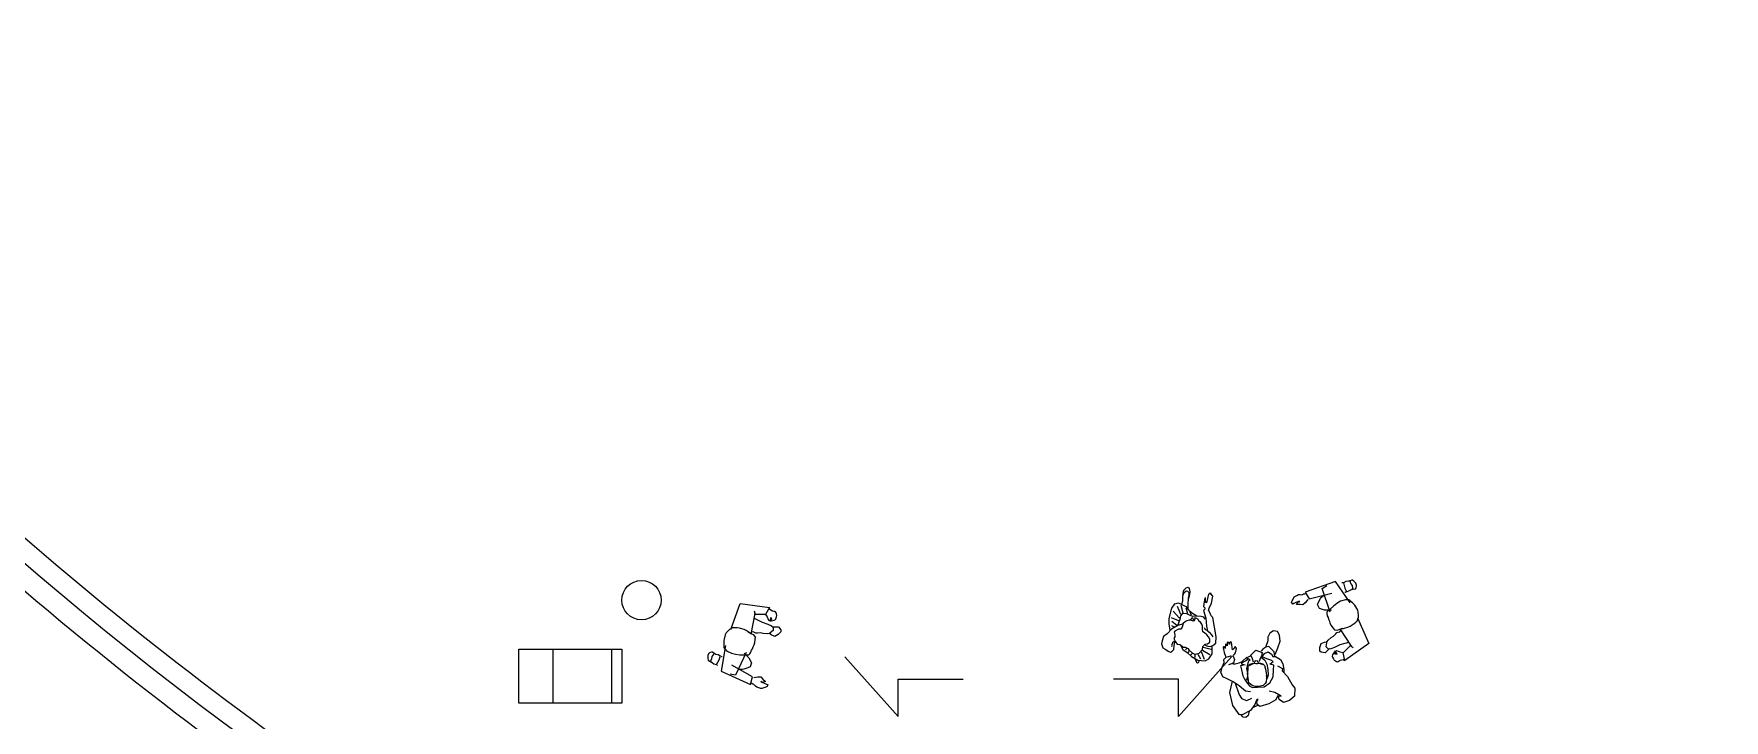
# Model space of a CAD drawing. Header units: millimetres. Extents: x 383 to 523, y 252 to 344.
# Drawn here: x 410.78 to 423.32, y 275.96 to 281.05 of the extents above; entities that cross this region are included whole.
import ezdxf

# ---------------------------------------------------------------- set-up
doc = ezdxf.new("R2010")
doc.units = ezdxf.units.MM
doc.header["$MEASUREMENT"] = 0
doc.linetypes.add('ACAD_ISO02W100', pattern=[15, 12, -3])
doc.layers.add('cubierta', color=1, linetype='ACAD_ISO02W100', lineweight=15)
doc.layers.add('muros', color=5, linetype='Continuous', lineweight=30)
doc.layers.add('muebles', color=193, linetype='Continuous')

# ---------------------------------------------------------------- blocks, each defined once
blk = doc.blocks.new('h2')
at = {"layer": 'muebles', "lineweight": 0}
for p, q in [((-0.3112494860667425, 0.07991488527500223), (-0.2388782885650471, 0.1259299396994606)), ((-0.2388782885650471, 0.1259299396994606), (-0.1401902919720328, 0.140720492907235)), ((-0.1401902919720328, 0.140720492907235), (-0.05959509475422919, 0.117712965695091)), ((-0.06288469464072932, 0.1111393864915726), (-0.03985749543562633, 0.153867651314215)), ((-0.03985749543562633, 0.153867651314215), (-0.02176469606024511, 0.1867355473317502)), ((-0.02176469606024511, 0.1867355473317502), (0.01442090269057417, 0.1982393109378791)), ((0.01442090269057417, 0.1982393109378791), (0.05060650144145029, 0.1867355473317502)), ((0.05060650144145029, 0.1867355473317502), (0.08350250030593998, 0.1703015993229542)), ((0.07198890070333164, 0.1078525968897566), (0.06376490098722343, 0.1374337033054758)), ((0.08350250030593998, 0.1703015993229542), (0.1065296995108156, 0.1703015993229542)), ((0.1065296995108156, 0.1703015993229542), (0.1213328989999241, 0.1522242565133638)), ((0.1575184977508002, 0.1653714149204006), (0.1213328989999241, 0.1555110461151799)), ((0.1213328989999241, 0.1522242565133638), (0.1295568987160891, 0.117712965695091)), ((0.1937040965016195, 0.1703015993229542), (0.1575184977508002, 0.1653714149204006)), ((0.1871248967286192, 0.1555110461151799), (0.1986384963312275, 0.1604412305177902)), ((0.2150864957633303, 0.1505808617124558), (0.1871248967286192, 0.1555110461151799)), ((0.2002832962743923, 0.167014809721195), (0.1937040965016195, 0.1703015993229542)), ((0.1986384963312275, 0.1604412305177902), (0.2002832962743923, 0.167014809721195)), ((0.2052176961040573, 0.140720492907235), (0.2167312957066656, 0.1423638877082567)), ((0.2298896952524387, 0.1374337033054758), (0.2052176961040573, 0.140720492907235)), ((0.2183760956498304, 0.1489374669116614), (0.2150864957633303, 0.1505808617124558)), ((0.2150864957633303, 0.1226431500977014), (0.2282448953091034, 0.1259299396994606)), ((0.2167312957066656, 0.1423638877082567), (0.2183760956498304, 0.1489374669116614)), ((0.2282448953091034, 0.1259299396994606), (0.2331792951387683, 0.1341469137038303)), ((0.2331792951387683, 0.1341469137038303), (0.2298896952524387, 0.1374337033054758)), ((-0.3342766852717887, 0.03554322565133816), (-0.3309870853852885, 0.05362056846104224)), ((-0.3211182857260155, 0.01582248804095343), (-0.3342766852717887, 0.03554322565133816)), ((-0.3309870853852885, 0.05362056846104224), (-0.3112494860667425, 0.06676772686807908)), ((-0.2882222868616964, 0.00760551403664067), (-0.3211182857260155, 0.01582248804095343)), ((-0.3096046861235777, 0.05526396326189342), (-0.3112494860667425, 0.07991488527500223)), ((-0.2832878870320314, -0.002254854768580117), (-0.3096046861235777, 0.05526396326189342)), ((-0.2092718895872281, 0.02239606724435816), (-0.1944686900981196, 0.05362056846104224)), ((-0.196113490041455, -0.01540201317573064), (-0.2092718895872281, 0.02239606724435816)), ((-0.1944686900981196, 0.05362056846104224), (-0.1566382914041355, 0.07334130607142697)), ((-0.1566382914041355, 0.07334130607142697), (-0.07768789412966726, 0.09470543848277657)), ((-0.1467694917448057, -0.01047182877294972), (-0.1385454920286975, 0.02403946204537988)), ((-0.1385454920286975, 0.02403946204537988), (-0.09578069350504848, 0.07005451646978145)), ((-0.08262229395927534, 0.00760551403664067), (-0.1023598932778782, -0.01047182877294972)), ((-0.09578069350504848, 0.07005451646978145), (-0.06288469464072932, 0.1111393864915726)), ((-0.04972629509495619, 0.02732625164696856), (-0.08262229395927534, 0.00760551403664067)), ((-0.07918370857078116, -0.00442421529692183), (-0.04379269916455542, 0.0002558872882900687)), ((-0.05888592376425095, 0.005456001271681998), (-0.05628364366071992, 0.01013610385678021)), ((-0.05472227559874909, -0.002344169703519583), (-0.05888592376425095, 0.005456001271681998)), ((-0.05628364366071992, 0.01013610385678021), (-0.02505628241999602, -0.0002641241101173364)), ((-0.02340949600340991, 0.03883001525309737), (-0.04972629509495619, 0.02732625164696856)), ((-0.04379269916455542, 0.0002558872882900687), (-0.00892214577879713, 0.00181592148328491)), ((0.02100010246357442, 0.04540359445672948), (-0.02340949600340991, 0.03883001525309737)), ((-0.01354069634408006, -0.002254854768580117), (0.02593450229323935, 0.004318724434824617)), ((-0.00892214577879713, 0.00181592148328491), (0.01918247933787143, -0.003904203898514425)), ((0.05225130138478562, 0.05033377885928303), (0.02100010246357442, 0.04540359445672948)), ((0.02593450229323935, 0.004318724434824617), (0.07034410076016684, -0.008828433972098537)), ((0.05554090127105837, 0.0141790932400454), (0.05225130138478562, 0.05033377885928303)), ((0.06540970093038823, 0.04540359445672948), (0.05554090127105837, 0.0141790932400454)), ((0.07692330053299656, 0.02896964644799027), (0.06540970093038823, 0.04540359445672948)), ((0.06869930081683151, 0.1062092020889622), (0.06869930081683151, 0.08977525408022302)), ((0.06869930081683151, 0.08977525408022302), (0.07527850058983176, 0.05855075286365263)), ((0.07692330053299656, 0.0996356228855575), (0.07198890070333164, 0.1078525968897566)), ((0.07527850058983176, 0.05855075286365263), (0.08350250030593998, 0.03554322565133816)), ((0.1015952996812075, 0.09141864888113105), (0.07692330053299656, 0.0996356228855575)), ((0.08679210019226957, 0.002675329634030277), (0.07692330053299656, 0.02896964644799027)), ((0.08350250030593998, 0.03554322565133816), (0.111464099340651, -0.0006114599677857768)), ((0.09995049973804271, -0.01540201317573064), (0.08679210019226957, 0.002675329634030277)), ((0.126267298829589, 0.1012790176863518), (0.1015952996812075, 0.09141864888113105)), ((0.1295568987160891, 0.117712965695091), (0.126267298829589, 0.1012790176863518)), ((0.1312016986592539, 0.09799222808453578), (0.1492944980346351, 0.08155828007579657)), ((0.1492944980346351, 0.08155828007579657), (0.1805456969558463, 0.07169791127063263)), ((0.1723216972396813, 0.1012790176863518), (0.2282448953091034, 0.1062092020889622)), ((0.1805456969558463, 0.09141864888113105), (0.1723216972396813, 0.1012790176863518)), ((0.1969936963879491, 0.07991488527500223), (0.1805456969558463, 0.09141864888113105)), ((0.1805456969558463, 0.07169791127063263), (0.1969936963879491, 0.07991488527500223)), ((0.2266000953659386, 0.1209997552969071), (0.2150864957633303, 0.1226431500977014)), ((0.2348240950821037, 0.1127827812924806), (0.2266000953659386, 0.1209997552969071)), ((0.2282448953091034, 0.1062092020889622), (0.2348240950821037, 0.1127827812924806)), ((-0.2405230885083824, -0.03840954038787459), (-0.2832878870320314, -0.002254854768580117)), ((-0.2503918881676555, -0.05813027799842985), (-0.2651950876565934, -0.01868880277731932)), ((-0.2586158878838205, -0.07456422600716905), (-0.2421678884515472, -0.05648688319740813)), ((-0.243812688394712, -0.1419434128428065), (-0.2586158878838205, -0.07456422600716905)), ((-0.2421678884515472, -0.05648688319740813), (-0.2191406892465011, -0.05320009359581945)), ((-0.210916689530336, -0.05320009359581945), (-0.2405230885083824, -0.03840954038787459)), ((-0.2191406892465011, -0.05320009359581945), (-0.2026926898142278, -0.06470385720177774)), ((-0.2026926898142278, -0.06470385720177774), (-0.210916689530336, -0.05320009359581945)), ((-0.1023598932778782, -0.01047182877294972), (-0.1155182928236513, -0.0285491715826538)), ((-0.1155182928236513, -0.0285491715826538), (-0.1155182928236513, -0.06634725200274261)), ((-0.1155182928236513, -0.06634725200274261), (-0.1138734928804865, -0.1156490960288465)), ((-0.1138734928804865, -0.1156490960288465), (-0.08755669378894027, -0.1600207556525106)), ((-0.1093701577701154, -0.07878584525997212), (-0.1078087897081446, -0.04810517275780057)), ((-0.1052065096047841, -0.107386472168912), (-0.1093701577701154, -0.07878584525997212)), ((-0.1078087897081446, -0.04810517275780057), (-0.09896103735661654, -0.02626469402730436)), ((-0.0916746530671162, -0.1240268369159594), (-0.1052065096047841, -0.107386472168912)), ((-0.09896103735661654, -0.02626469402730436), (-0.07918370857078116, -0.00442421529692183)), ((-0.07814279652944833, -0.1318270078910473), (-0.0916746530671162, -0.1240268369159594)), ((0.01918247933787143, -0.003904203898514425), (0.04208254424776214, -0.006504260890153546)), ((0.05509394476479201, -0.1151866431441704), (0.04156208822712415, -0.1266268939076554)), ((0.04208254424776214, -0.006504260890153546), (0.05301212068212635, -0.01222438627200972)), ((0.05665531282676284, -0.03198481940910369), (0.04832801649592966, -0.01742450025540165)), ((0.04832801649592966, -0.114666631745763), (0.05665531282676284, -0.0995863011938809)), ((0.05301212068212635, -0.01222438627200972), (0.05821668088896104, -0.02054456864544818)), ((0.06238032905429236, -0.0995863011938809), (0.05509394476479201, -0.1151866431441704)), ((0.06185987303365437, -0.05122524114779026), (0.05665531282676284, -0.03198481940910369)), ((0.05665531282676284, -0.0995863011938809), (0.05925759293029387, -0.0860660048367663)), ((0.0576962248682662, -0.076185788268333), (0.05821668088896104, -0.06526554890308489)), ((0.05925759293029387, -0.0860660048367663), (0.0576962248682662, -0.076185788268333)), ((0.05821668088896104, -0.02054456864544818), (0.06342124109562519, -0.03718493339249562)), ((0.05821668088896104, -0.06526554890308489), (0.06185987303365437, -0.05122524114779026)), ((0.06394169711649056, -0.08970608462522023), (0.06238032905429236, -0.0995863011938809)), ((0.06342124109562519, -0.03718493339249562), (0.06446215313712855, -0.0527852753427851)), ((0.07226899344732374, -0.08086589085337437), (0.06394169711649056, -0.08502598204017886)), ((0.06394169711649056, -0.08502598204017886), (0.06394169711649056, -0.08970608462522023)), ((0.06446215313712855, -0.0527852753427851), (0.07330990548865657, -0.05850540072464128)), ((0.07034410076016684, -0.008828433972098537), (0.0884369001356049, -0.01704540797652498)), ((0.08059628977815692, -0.07462575407328131), (0.07226899344732374, -0.08086589085337437)), ((0.07330990548865657, -0.05850540072464128), (0.08163720181948975, -0.06370551470809005)), ((0.07363370064649644, -0.04826990919303853), (0.09830569979487791, -0.0416963299896338)), ((0.07527850058983176, -0.09099817401568089), (0.07363370064649644, -0.09099817401568089)), ((0.09666089985154258, -0.09921514802010734), (0.07527850058983176, -0.09099817401568089)), ((0.08371902590232594, -0.06890562869148198), (0.08059628977815692, -0.07462575407328131)), ((0.08163720181948975, -0.06370551470809005), (0.08371902590232594, -0.06890562869148198)), ((0.1032400996245428, -0.1090755168254418), (0.08185770036260465, -0.1320830440375858)), ((0.0884369001356049, -0.01704540797652498), (0.0900817000787697, -0.0236189871800434)), ((0.0900817000787697, -0.0236189871800434), (0.09995049973804271, -0.01540201317573064)), ((0.111464099340651, -0.0006114599677857768), (0.09501609990837778, -0.00554164437039617)), ((0.1131088992838158, -0.1090755168254418), (0.09666089985154258, -0.09921514802010734)), ((0.09830569979487791, -0.0416963299896338), (0.1246224988864242, -0.03183596118446985)), ((0.09995049973804271, -0.1320830440375858), (0.1081744994541509, -0.1140057012280522)), ((0.1081744994541509, -0.1140057012280522), (0.1312016986592539, -0.1320830440375858)), ((0.111464099340651, -0.008828433972098537), (0.1180432991134808, -0.0236189871800434)), ((0.1394256983753621, -0.1172924908298114), (0.1131088992838158, -0.1090755168254418)), ((0.1180432991134808, -0.0236189871800434), (0.1196880990565887, -0.0285491715826538)), ((0.1246224988864242, -0.03183596118446985), (0.1591632976939081, -0.071277436405353)), ((0.1591632976939081, -0.071277436405353), (0.1394256983753621, -0.1172924908298114)), ((0.1640976975235731, -0.1222226752324218), (0.1492944980346351, -0.1090755168254418)), ((0.178900897012511, -0.1468735972455306), (0.1640976975235731, -0.1222226752324218)), ((-0.215851089360001, -0.1945320464708402), (-0.243812688394712, -0.1419434128428065)), ((-0.2388782885650471, -0.2520508645012569), (-0.215851089360001, -0.2191829684838922)), ((-0.1862446903821251, -0.2126093892803738), (-0.215851089360001, -0.1945320464708402)), ((-0.215851089360001, -0.2191829684838922), (-0.1878894903252899, -0.2175395736829842)), ((-0.19117909021179, -0.2356169164926882), (-0.1615726912337436, -0.1912452568690242)), ((-0.1878894903252899, -0.2175395736829842), (-0.19117909021179, -0.2356169164926882)), ((-0.1615726912337436, -0.1912452568690242), (-0.1500590916313058, -0.1501603868471193)), ((-0.08755669378894027, -0.1600207556525106), (-0.04479189526529126, -0.1863150724664138)), ((-0.05472227559874909, -0.1359870990778518), (-0.07814279652944833, -0.1318270078910473)), ((-0.05524273161938709, -0.1328670306878621), (-0.05940637978488894, -0.1370271218744961)), ((-0.05940637978488894, -0.1370271218744961), (-0.05628364366071992, -0.1406672016628931)), ((-0.05628364366071992, -0.1406672016628931), (-0.03234266670949637, -0.1375471332728466)), ((-0.03130175466816354, -0.138067144671254), (-0.05472227559874909, -0.1359870990778518)), ((-0.02998869577618279, -0.1501603868471193), (-0.05137109503812098, -0.1419434128428065)), ((-0.04479189526529126, -0.1863150724664138), (0.006196902974636487, -0.1928886516698185)), ((-0.01204488190296615, -0.1375471332728466), (-0.03130175466816354, -0.138067144671254)), ((0.01113130280430141, -0.1501603868471193), (-0.02998869577618279, -0.1501603868471193)), ((0.01501883117236957, -0.1328670306878621), (-0.01204488190296615, -0.1375471332728466)), ((0.006196902974636487, -0.1928886516698185), (0.04073770178212044, -0.1978188360725994)), ((0.05225130138478562, -0.1452302024445657), (0.01113130280430141, -0.1501603868471193)), ((0.03415850200934756, -0.2241131528865026), (0.01277610274746621, -0.2586244437048322)), ((0.04156208822712415, -0.1266268939076554), (0.01501883117236957, -0.1328670306878621)), ((0.04073770178212044, -0.1978188360725994), (0.05060650144145029, -0.1682377296568802)), ((0.07856810047616136, -0.2487640748996682), (0.04567210161178537, -0.2635546281073857)), ((0.05060650144145029, -0.1682377296568802), (0.06869930081683151, -0.1945320464708402)), ((0.08185770036260465, -0.1320830440375858), (0.05225130138478562, -0.1452302024445657)), ((0.06869930081683151, -0.1945320464708402), (0.08021290041943985, -0.1764547036612498)), ((0.1032400996245428, -0.2142527840813386), (0.07856810047616136, -0.2487640748996682)), ((0.08021290041943985, -0.1764547036612498), (0.0900817000787697, -0.148516992046325)), ((0.0900817000787697, -0.148516992046325), (0.09995049973804271, -0.1320830440375858)), ((0.1065296995108156, -0.1945320464708402), (0.1032400996245428, -0.2142527840813386)), ((0.1048848995677076, -0.2076792048777634), (0.1394256983753621, -0.2043924152760042)), ((0.1246224988864242, -0.1846716776654489), (0.1065296995108156, -0.1945320464708402)), ((0.1196880990565887, -0.2109659944795794), (0.1673872974100732, -0.2356169164926882)), ((0.1410704983185269, -0.1600207556525106), (0.1246224988864242, -0.1846716776654489)), ((0.1312016986592539, -0.1320830440375858), (0.1410704983185269, -0.1600207556525106)), ((0.1394256983753621, -0.2043924152760042), (0.1608080976370729, -0.1879584672672081)), ((0.1608080976370729, -0.1879584672672081), (0.1805456969558463, -0.1682377296568802)), ((0.1673872974100732, -0.2356169164926882), (0.2150864957633303, -0.2536942593022786)), ((0.1805456969558463, -0.1682377296568802), (0.178900897012511, -0.1468735972455306)), ((0.2233104954794953, -0.1633075452541561), (0.1821904968990111, -0.1468735972455306)), ((0.2512720945141496, -0.1665943348559153), (0.2233104954794953, -0.1633075452541561)), ((0.2792336935488606, -0.1830282828646546), (0.2512720945141496, -0.1665943348559153)), ((0.2594960942303146, -0.2520508645012569), (0.2874576932650257, -0.2389037060943338)), ((0.2940368930379691, -0.2093225996785577), (0.2792336935488606, -0.1830282828646546)), ((0.2874576932650257, -0.2389037060943338), (0.2940368930379691, -0.2093225996785577)), ((-0.2273646889626093, -0.296422524124921), (-0.2388782885650471, -0.2520508645012569)), ((-0.1977582899845629, -0.335863999345861), (-0.2273646889626093, -0.296422524124921)), ((-0.1385454920286975, -0.3424375785493794), (-0.1977582899845629, -0.335863999345861)), ((-0.1122286929371512, -0.3243602357396753), (-0.1385454920286975, -0.3424375785493794)), ((-0.04972629509495619, -0.2931357345231618), (-0.1122286929371512, -0.3243602357396753)), ((-0.003671896684807052, -0.255337654103073), (-0.04972629509495619, -0.2931357345231618)), ((0.004552103031301158, -0.2684848125099961), (-0.02011989611690979, -0.2684848125099961)), ((0.01277610274746621, -0.2586244437048322), (-0.003671896684807052, -0.255337654103073)), ((0.04567210161178537, -0.2635546281073857), (0.004552103031301158, -0.2684848125099961)), ((0.2150864957633303, -0.2536942593022786), (0.2594960942303146, -0.2520508645012569))]:
    blk.add_line(p, q, dxfattribs=at)
blk = doc.blocks.new('m1')
at = {"lineweight": 0}
for p, q in [((-0.2087277184750747, 0.1313981792006302), (-0.21596683009858, 0.1133158609619613)), ((-0.1809777905853593, 0.1458640337914971), (-0.2087277184750747, 0.1313981792006302)), ((-0.1580539371111627, 0.1434530580263527), (-0.1809777905853593, 0.1458640337914971)), ((-0.1242714162019638, 0.1398365943786075), (-0.1580539371111627, 0.1434530580263527)), ((-0.1001410441238022, 0.1157268367271058), (-0.1242714162019638, 0.1398365943786075)), ((-0.2292385347413415, 0.08438415178022751), (-0.2316515719492713, 0.07232927295444824)), ((-0.2316515719492713, 0.07232927295444824), (-0.2232059417218579, 0.06027439412872582)), ((-0.21596683009858, 0.1133158609619613), (-0.2292385347413415, 0.08438415178022751)), ((-0.2232059417218579, 0.06027439412872582), (-0.2075211998711097, 0.05063049106809103)), ((-0.2075211998711097, 0.05063049106809103), (-0.1785647533774295, 0.05183597895074854)), ((-0.1652930487346111, 0.008438415177920433), (-0.1990755696438669, -0.01687683035606824)), ((-0.1833908277931187, 0.07112378507184758), (-0.1894234208126022, 0.06630183354161545)), ((-0.1616734929228869, 0.06509634565895794), (-0.1833908277931187, 0.07112378507184758)), ((-0.1785647533774295, 0.05183597895074854), (-0.153227862695644, 0.05063049106809103)), ((-0.1664995673384055, 0.01084939094323545), (-0.1725321603579459, -0.006027439412946478)), ((-0.1508148254877142, 0.04580853953780206), (-0.1664995673384055, 0.03013719706433449)), ((-0.1664995673384055, 0.03013719706433449), (-0.1664995673384055, 0.01084939094323545)), ((-0.1496083068839198, 0.05665793048092382), (-0.1616734929228869, 0.06509634565895794)), ((-0.153227862695644, 0.05063049106809103), (-0.1496083068839198, 0.05665793048092382)), ((-0.1266844534097231, 0.06027439412872582), (-0.1508148254877142, 0.04580853953780206)), ((-0.1146192673706992, 0.05665793048092382), (-0.1266844534097231, 0.06027439412872582)), ((-0.1001410441238022, 0.05665793048092382), (-0.1146192673706992, 0.05665793048092382)), ((-0.06153244879902786, 0.08800061542797266), (-0.1001410441238022, 0.1157268367271058)), ((-0.08204326506529469, 0.06630183354161545), (-0.1001410441238022, 0.05665793048092382)), ((-0.07359763483799497, 0.06147988201132648), (-0.08204326506529469, 0.06630183354161545)), ((-0.05429333717557938, 0.03616463647722412), (-0.07359763483799497, 0.06147988201132648)), ((-0.06997807902627073, 0.09643903060600678), (-0.02533689068184231, 0.1096993973142162)), ((-0.02774992788965847, 0.0446030516552014), (-0.06153244879902786, 0.08800061542797266)), ((-0.0506737813637983, 0.01928780612121272), (-0.05429333717557938, 0.03616463647722412)), ((-0.03498903951310695, 0.01084939094323545), (-0.0506737813637983, 0.01928780612121272)), ((-0.04343466942896157, 0.06871280961979664), (-0.03740207686894337, 0.08800061583434626)), ((-0.00844563022735656, 0.007232927295490299), (-0.03498903951310695, 0.01084939094323545)), ((-0.03016296493154869, 0.05304146619636185), (-0.006032593249244655, 0.09402805568436179)), ((0.01930429766258612, 0.03616463647722412), (-0.03016296509758831, 0.04701402742034588)), ((-0.009652148831150953, 0.007232927295490299), (-0.02774992788965847, 0.0446030516552014)), ((-0.02533689068184231, 0.1096993973142162), (0.01327170464304572, 0.1157268367271058)), ((0.00844563022735656, -0.007232927295433456), (-0.00844563022735656, 0.007232927295490299)), ((0.008445632067775932, 0.04339756448734988), (0.02051081718781234, 0.1000554955341499)), ((0.01327170464304572, 0.1157268367271058), (0.09169541389672986, 0.1084939094317861)), ((0.04464118834454212, 0.03495914859473714), (0.01930429766258612, 0.03616463647722412)), ((0.02654340974783054, 0.03978109983165723), (0.07118459786488529, 0.09402805475218656)), ((0.06153244879902786, 0.02531524553410236), (0.04464118834454212, 0.03495914859473714)), ((0.05670637399015277, 0.03495914944312517), (0.1097931934219218, 0.06871280961979664)), ((0.06877156042253318, -0.002410975765201329), (0.06153244879902786, 0.02531524553410236)), ((0.0675650411751576, 0.01808231842278474), (0.1230648979192779, 0.04219207689016002)), ((0.07118459786488529, -0.01446585415658319), (0.1085866740446022, 0.002410975931525172)), ((0.09169541389672986, 0.1084939094317861), (0.127890972013688, 0.08920610331045964)), ((0.1194453417864452, 0.007232927295490299), (0.09893452552000781, -0.01567134247341073)), ((0.1303040092214474, 0.03857561224231176), (0.1194453417864452, 0.007232927295490299)), ((0.127890972013688, 0.08920610331045964), (0.139956158052712, 0.06509634565895794)), ((0.139956158052712, 0.06509634565895794), (0.1303040092214474, 0.03857561224231176)), ((0.1339235650332284, 0.03737012435988163), (0.1580539371113332, 0.03495914859473714)), ((0.1580539371113332, 0.03495914859473714), (0.1870103836048997, 0.03857561224231176)), ((0.1870103836048997, 0.03857561224231176), (0.2135537928908207, 0.04098658800745625)), ((0.2002820890334078, 0.0373701246373912), (0.2207929054681586, 0.03254817331674076)), ((0.2135537928908207, 0.04098658800745625), (0.2388906835727767, 0.03737012435988163)), ((0.2207929054681586, 0.03254817331674076), (0.2364776472779226, 0.02049329454922599)), ((0.2352711279007167, 0.009643903378560026), (0.2256189800930883, -0.001205487791935411)), ((0.2364776472779226, 0.02049329454922599), (0.2352711279007167, 0.009643903378560026)), ((0.2388906835727767, 0.03737012435988163), (0.2581949812352491, 0.02410975765144485)), ((0.2642275742547326, 0.00964390306057794), (0.2557819440274898, -5.684341886080801e-14)), ((0.2581949812352491, 0.02410975765144485), (0.2642275742547326, 0.00964390306057794)), ((-0.2569884626312273, -0.118137812492364), (-0.2787057975014591, -0.1301926913181433)), ((-0.241303720780536, -0.08679512754531515), (-0.2618145370468028, -0.1386311064960637)), ((-0.2244124606518767, -0.1096993967007052), (-0.2449232770866274, -0.1121103728271464)), ((-0.21596683009858, -0.05063049106803419), (-0.241303720780536, -0.08679512754531515)), ((-0.2171733487145389, -0.09041159141816024), (-0.2292385352766928, -0.08197317637404922)), ((-0.2147603114946151, -0.0904115911930603), (-0.2207929045140986, -0.1121103730794744)), ((-0.2207929045140986, -0.1121103730794744), (-0.2075211998711097, -0.141042082261265)), ((-0.1978690516571646, -0.06268537015932907), (-0.2171733487145389, -0.06027439403294466)), ((-0.1990755696438669, -0.01687683035606824), (-0.21596683009858, -0.05063049106803419)), ((-0.1978690510399019, -0.06509634565907163), (-0.2147603114946151, -0.0904115911930603)), ((-0.184597347159638, -0.04098658781839504), (-0.2002820889695727, -0.0361646364977446)), ((-0.185803865000878, -0.05304146683329236), (-0.1978690510399019, -0.06509634565907163)), ((-0.1858038650948401, -0.01567134268600512), (-0.1882169024072482, -0.01326036655962071)), ((-0.1797712719813944, -0.03375366071202279), (-0.185803865000878, -0.05304146683329236)), ((-0.1725321603579459, -0.006027439412946478), (-0.1821843091891537, -0.01687683035606824)), ((-0.1821843091891537, -0.01687683035606824), (-0.1797712719813944, -0.03375366071202279)), ((0.007239111623391636, -0.1289872034354858), (0.01930429766258612, -0.1169323246097065)), ((0.01689126045465628, -0.01567134247341073), (0.00844563022735656, -0.007232927295433456)), ((0.02292385347413983, -0.03134268494693515), (0.01689126045465628, -0.01567134247341073)), ((0.01930429766258612, -0.1169323246097065), (0.02654340928586407, -0.1048774457839272)), ((0.02051081626638052, -0.06147988201132648), (0.02413037207810476, -0.04580853953780206)), ((0.02292385347413983, -0.0687128093067031), (0.02051081626638052, -0.06147988201132648)), ((0.02413037207810476, -0.04580853953780206), (0.02292385347413983, -0.03134268494693515)), ((0.03860859532483119, -0.07232927295444824), (0.02292385347413983, -0.0687128093067031)), ((0.02416534267382531, -0.03667129036750794), (0.02759255439895014, -0.0440090431066551)), ((0.02654340928586407, -0.1048774457839272), (0.03740207672103679, -0.1000554942537519)), ((0.02759255439895014, -0.0440090431066551), (0.04341426826414363, -0.05251734105752348)), ((0.02955096130483525, -0.06210883245080367), (0.02808215648593659, -0.06846821703959449)), ((0.04341426826414363, -0.05643080899858433), (0.02955096130483525, -0.06210883245080367)), ((0.03740207672103679, -0.1000554942537519), (0.04464118834454212, -0.08197317601508303)), ((0.04189009268520749, -0.07220115282211736), (0.03860859532483119, -0.07232927295444824)), ((0.04464118834454212, -0.0687128093067031), (0.04189009268520749, -0.07220115282211736)), ((0.04341426826414363, -0.05251734105752348), (0.04341426826414363, -0.05643080899858433)), ((0.04464118834454212, -0.08197317601508303), (0.04464118834454212, -0.0687128093067031)), ((0.05308681857178499, -0.05665793048092382), (0.06273896740299278, -0.02290426976890103)), ((0.06153244879902786, -0.08679512754531515), (0.05308681857178499, -0.05665793048092382)), ((0.05911941159126854, -0.1362201307308624), (0.06273896740299278, -0.115726836727049)), ((0.0615324486151394, -0.04339756301260422), (0.08566282173961781, -0.02893170905070974)), ((0.06273896740299278, -0.115726836727049), (0.06153244879902786, -0.08679512754531515)), ((0.06273896740299278, -0.02290426976890103), (0.06877156042253318, -0.002410975765201329)), ((0.08204326506546522, -0.04219207589005691), (0.06394548600684402, -0.08317866389757)), ((0.09893452552000781, -0.01567134247341073), (0.08204326506546522, -0.04219207589005691)), ((0.1459887510721956, -0.00482195153028897), (0.1049671185394914, -0.00964390306057794)), ((0.1387496394489176, -0.1241652519051968), (0.129097490617653, -0.1350146428483185)), ((0.1725321603581165, -0.1229597640225961), (0.1387496394489176, -0.1241652519051968)), ((0.1773582347736351, -0.003616463647631463), (0.1459887510721956, -0.00482195153028897)), ((0.2014886068517967, -0.1229597640225961), (0.1725321603581165, -0.1229597640225961)), ((0.2002820882478318, -0.006027439412946478), (0.1773582347736351, -0.003616463647631463)), ((0.2087277189058341, -0.003616462986144597), (0.1845973472234732, -0.002410975388954739)), ((0.2328580905532931, -0.00843841517803412), (0.2002820882478318, -0.006027439412946478)), ((0.2051081626635778, -0.1289872034354858), (0.2014886068517967, -0.1229597640225961)), ((0.2256189800930883, -0.001205487791935411), (0.2087277189058341, -0.003616462986144597)), ((0.2557819440274898, -5.684341886080801e-14), (0.2328580905532931, -0.00843841517803412)), ((-0.2787057975014591, -0.1301926913181433), (-0.2823253533131833, -0.1386311064960637)), ((-0.2823253533131833, -0.1386311064960637), (-0.2774992788974942, -0.1446585459090102)), ((-0.2774992788974942, -0.1446585459090102), (-0.2630210556507677, -0.150685985321843)), ((-0.2618145370468028, -0.1386311064960637), (-0.2581949812350217, -0.192878061211843)), ((-0.2581949812350217, -0.192878061211843), (-0.241303720780536, -0.2169878188633447)), ((-0.2171733487145389, -0.1326036666388859), (-0.2497493517113867, -0.1567134251062043)), ((-0.1942494964095545, -0.1530969613827438), (-0.2485428323342376, -0.1844396463650355)), ((-0.241303720780536, -0.2169878188633447), (-0.1990755696438669, -0.2362756249846143)), ((-0.2075211998711097, -0.141042082261265), (-0.1773582347736351, -0.1615353762649647)), ((-0.1821843112893475, -0.1627408640240446), (-0.2075212009069105, -0.2193987950708447)), ((-0.1990755696438669, -0.2362756249846143), (-0.1520213440916791, -0.2302481855717815)), ((-0.1773582347736351, -0.1615353762649647), (-0.1556408999034034, -0.1603298883823072)), ((-0.1592604561000712, -0.1639463525532392), (-0.1664995680374659, -0.2230152587943053)), ((-0.1556408999034034, -0.1603298883823072), (-0.1363366022409309, -0.1760012308558316)), ((-0.1520213440916791, -0.2302481855717815), (-0.1423691952604145, -0.2230152582762344)), ((-0.1435757138643794, -0.1772067187384891), (-0.1484017882799549, -0.196494524859645)), ((-0.1484017882799549, -0.196494524859645), (-0.1471952696759899, -0.2145768430982571)), ((-0.1471952696759899, -0.2145768430982571), (-0.1387496394486902, -0.2338646492193561)), ((-0.1387496394486902, -0.2338646492193561), (-0.1170323045784585, -0.2531524553406257)), ((-0.1363366022409309, -0.1760012308558316), (-0.1315105278252418, -0.1916725733293561)), ((-0.1315105278252418, -0.1916725733293561), (-0.1158257859744936, -0.206138427920223)), ((-0.1170323045784585, -0.2531524553406257), (-0.06997807902627073, -0.2483305038103936)), ((-0.1158257859744936, -0.206138427920223), (-0.0941084511042618, -0.2037274521551353)), ((-0.0941084511042618, -0.2037274521551353), (-0.07842370925357045, -0.1916725733293561)), ((-0.07842370925357045, -0.1916725733293561), (-0.0663585232145465, -0.1784122066209761)), ((-0.06032593019506294, -0.2121658673331126), (-0.0748041534419599, -0.2230152582762344)), ((-0.06997807902627073, -0.2483305038103936), (-0.00241303720764563, -0.2254262340413788)), ((-0.0663585232145465, -0.1784122066209761), (-0.05429333717557938, -0.1579189126172196)), ((-0.04343466974034982, -0.192878061211843), (-0.06032593019506294, -0.2121658673331126)), ((-0.05429333717557938, -0.1579189126172196), (-0.04826074415603898, -0.1446585459090102)), ((-0.04826074415603898, -0.1446585459090102), (-0.02895644649362339, -0.1386311064960637)), ((-0.03498903951310695, -0.1772067187384891), (-0.04343466974034982, -0.192878061211843)), ((-0.03498903951310695, -0.1760012308558316), (-0.03136948370138271, -0.1651518399127099)), ((-0.003619555811610553, -0.1651518399127099), (-0.03498903951310695, -0.1772067187384891)), ((-0.03136948370138271, -0.1651518399127099), (-0.02171733487011807, -0.1555079368521319)), ((-0.02895644649362339, -0.1386311064960637), (-0.006032593019426713, -0.137425618613463)), ((-0.02171733487011807, -0.1555079368521319), (-0.01689126045459943, -0.1518914732043299)), ((-0.006032593019426713, -0.137425618613463), (0.007239111623391636, -0.1289872034354858)), ((0.05429333717557938, -0.1518914732043299), (-0.003619555811610553, -0.1651518399127099)), ((-0.00241303720764563, -0.2254262340413788), (0.06756504181856826, -0.2025219642724778)), ((0.04826074415609583, -0.1494804974391855), (0.05911941159126854, -0.1362201307308624)), ((0.1085866743512156, -0.1265762276703413), (0.05429333717557938, -0.1518914732043299)), ((0.06756504181856826, -0.2025219642724778), (0.07842370925374098, -0.1892615975642684)), ((0.07842370925374098, -0.1892615975642684), (0.1109997115591455, -0.1699737914429988)), ((0.114619267370756, -0.1350146428483185), (0.1085866743512156, -0.1265762276703413)), ((0.1109997115591455, -0.1699737914429988), (0.1134127487669616, -0.1639463520301092)), ((0.1134127487669616, -0.1639463520301092), (0.1327170464293772, -0.1663573277952537)), ((0.129097490617653, -0.1350146428483185), (0.114619267370756, -0.1350146428483185)), ((0.1327170464293772, -0.1663573277952537), (0.1713256417541515, -0.1784122066209761)), ((0.1689126045463922, -0.141042082261265), (0.1713256417541515, -0.1362201307308624)), ((0.2352711277610524, -0.1458640337914403), (0.1689126045463922, -0.141042082261265)), ((0.1713256417541515, -0.1362201307308624), (0.1894234208128296, -0.1313981792005734)), ((0.1713256417541515, -0.1784122066209761), (0.2232059417220285, -0.1808231823861206)), ((0.1894234208128296, -0.1313981792005734), (0.2051081626635778, -0.1289872034354858)), ((0.2232059417220285, -0.1808231823861206), (0.2268254975337527, -0.173590255090744)), ((0.2268254975337527, -0.173590255090744), (0.2352711277610524, -0.1723847672080865)), ((0.2352711277610524, -0.1723847672080865), (0.2340646091570875, -0.1651518399127099)), ((0.2340646091570875, -0.1651518399127099), (0.2425102393845009, -0.1651518399127099)), ((0.2376841649688117, -0.1543024489694744), (0.2352711277610524, -0.1458640337914403)), ((0.2437167579882953, -0.1567134247347326), (0.2376841649688117, -0.1543024489694744)), ((0.2425102393845009, -0.1651518399127099), (0.2437167579882953, -0.1567134247347326))]:
    blk.add_line(p, q, dxfattribs=at)

msp = doc.modelspace()

# ---------------------------------------------------------------- linework, layer by layer
at = {"layer": 'cubierta', "linetype": 'ACAD_ISO02W100', "lineweight": 18, "ltscale": 0.2}
msp.add_arc((428.3833703292282, 297.2423689416222), 32.25200000000006, 181.880508600255, 44.93436622723488, dxfattribs=at)
at = {"layer": 'muebles'}
for p, q in [((420.496905816807, 276.9812645542613), (420.4836252562676, 276.9809831389238)), ((415.8425506882818, 276.3774841746477), (415.8522906732118, 276.3684517233527)), ((416.7971923091482, 276.4326009372173), (417.1920993091481, 275.9895509372173)), ((419.6652123091482, 276.4326009372173), (419.2703053091482, 275.9895509372173)), ((417.1920993091481, 275.9895519372173), (417.1920993091481, 276.2665219372173)), ((417.1920993091481, 276.2665219372173), (417.6730813091481, 276.2665219372173)), ((419.2703053091482, 276.2665219372173), (418.7893233091481, 276.2665219372173)), ((419.2703053091482, 275.9895519372173), (419.2703053091482, 276.2665219372173))]:
    msp.add_line(p, q, dxfattribs=at)
at = {"layer": 'muebles', "linetype": 'Continuous'}
for p, q in [((414.6332792932808, 276.0901301653986), (414.6332792932808, 276.4900655974062)), ((415.0692620292082, 276.0901301653986), (415.0692620292082, 276.4900655974062))]:
    msp.add_line(p, q, dxfattribs=at)
at = {"layer": 'muebles'}
for points in [[(420.5452401926884, 276.8335820497978), (420.4349887979129, 276.991411300274), (420.2103714783202, 276.9118875322681), (420.2393374860285, 276.8617212033207), (420.4077941981612, 276.9054669526215)], [(420.5604944640829, 276.9320693389302), (420.5632629486183, 276.9392629476389), (420.560621632479, 276.9619790091829), (420.5499917974832, 276.9772208725947), (420.5437723593407, 276.9947886810431), (420.5111554662918, 276.9912620035661), (420.4944472677694, 276.9822344256817), (420.5051811112976, 276.9425108683893), (420.515326661993, 276.9220154102557), (420.5226200780075, 276.9180485320549), (420.5338737781678, 276.9213786525047), (420.5496459361252, 276.9301292434628), (420.5670846600174, 276.9332478959944), (420.5848552632256, 276.9376142346905)], [(420.5609618329972, 277.0019169754852), (420.5329000616562, 276.9936131218841)], [(420.5839975591921, 276.9355706537596), (420.5891849876281, 276.9479303132911), (420.591828140834, 276.9556047026044), (420.5909565771733, 276.9651868188888), (420.5869397259466, 276.9787612345815), (420.5808165289351, 276.982856937157), (420.5719128057525, 276.9930160492195), (420.5640806811789, 276.9995538359831), (420.5561490431896, 277.0031143966766)], [(420.2293544686526, 276.8585320721148), (420.2101023778421, 276.8333032769506), (420.193522587859, 276.8180850564629), (420.1726163083206, 276.8201264331028), (420.1458159823894, 276.8201758559233), (420.1561670565582, 276.8388539445439), (420.1675125598017, 276.8411710362859), (420.1684025284785, 276.8445074335928), (420.1427093413361, 276.8353172628962), (420.127303156652, 276.8278330062324), (420.1182360026976, 276.824008902043), (420.1102943175524, 276.8377631340172), (420.1146362408172, 276.8473264827013), (420.1185331797435, 276.8552216327316), (420.1287205113977, 276.8766277064615), (420.1340034361392, 276.8796780639821), (420.1488008939714, 276.8882221071007), (420.1620924718807, 276.8944853911025), (420.1746602184255, 276.8946856754435), (420.1851133581952, 276.8936649871232), (420.1910074045873, 276.8956569409434), (420.1990160577543, 276.8988698674252), (420.2082493490212, 276.8999673692604), (420.2162580021889, 276.9031802957418)], [(420.4051790393871, 276.7797165293136), (420.3552574332941, 276.778574525869), (420.3169288337731, 276.7913604365777), (420.30296751664, 276.821548441395), (420.3099147267013, 276.8378007352966), (420.3249815709664, 276.8644970550981), (420.3307743725256, 276.8749480458819), (420.3435353806909, 276.8853904251316), (420.3524588546451, 276.8935014756976)], [(420.3968725170371, 276.7644953357155), (420.3375623756907, 276.9396452999287), (420.3719758685561, 276.9617161328974)], [(420.5968846467622, 276.6970260943585), (420.6060540495639, 276.7279707443727), (420.6052205171376, 276.7417358821331), (420.6045013621762, 276.762696959269), (420.6007514017499, 276.779052078945), (420.5791536095808, 276.8164573699123), (420.5633275603318, 276.831545019284), (420.5504179390825, 276.8440426867396), (420.542731945467, 276.8524265757048), (420.5343117638017, 276.8546879773899), (420.5210018464333, 276.8555573790111), (420.5110648138805, 276.8555183100308), (420.4719796779332, 276.8443477114954), (420.4459161459019, 276.8278740021252), (420.4210888372152, 276.8092648035837), (420.3725512761237, 276.7627122124439), (420.3709171514593, 276.7532208185353), (420.3746700081964, 276.7368606827282), (420.3810072942883, 276.7234241251987), (420.3833605739142, 276.7119544419714), (420.3903123794805, 276.6974480657244), (420.3934507167432, 276.6821577486348), (420.4027073271454, 276.6661261930594), (420.4159455492163, 276.6481263804263), (420.4284040047589, 276.6339435682802), (420.4484491095402, 276.6312644922092), (420.4624879238485, 276.6365212112455), (420.4792798123888, 276.641942911775), (420.4911848615363, 276.6459675961102)], [(420.5201506869059, 276.9167258342327), (420.5071607127268, 276.910073080544), (420.5055520295427, 276.9095970496659)], [(415.9509606570203, 276.6348581304496), (416.0206223123393, 276.8293941440728), (416.2380623570043, 276.7973622398777), (416.2068831675817, 276.74772626076), (416.1251069688703, 276.7465097127439)], [(416.1009693976996, 276.6011552641334), (416.1302377886204, 276.7533647929796), (416.1257869554723, 276.7711691299912)], [(416.1238409327378, 276.7200981052885), (416.1491840674057, 276.706197528967), (416.1832221359146, 276.688619262907), (416.225243910828, 276.6758315229465), (416.2513073479711, 276.6625184105068), (416.2646003584949, 276.6523959847996), (416.2651183355988, 276.6273614381971), (416.2427598898159, 276.6103102783226)], [(416.2072885130927, 276.7471590606588), (416.2197800704899, 276.729313784144), (416.230671025034, 276.7050742098263), (416.2487568934392, 276.7005470055161), (416.2559454148283, 276.7112030243101), (416.2466435542542, 276.7237179036215), (416.2394944871885, 276.6960347632645), (416.273230981807, 276.7034786710993), (416.2814819241897, 276.7093367864627), (416.2841475062412, 276.715464501632), (416.2889426675232, 276.7301111268439), (416.2913435718029, 276.7397025735474), (416.2894885179179, 276.7503533889064), (416.2873649519931, 276.7599429053849), (416.2831129585385, 276.7655392137294), (416.2769969605206, 276.7681986654212), (416.2692843243601, 276.7690007590008), (416.258645262643, 276.7716638993589), (416.241093611387, 276.7828463652136), (416.2365807744279, 276.7964314355066)], [(420.597961235736, 276.7209150262184), (420.6831691566424, 276.5326688654795), (420.5046286332326, 276.4044912644296), (420.4925214971648, 276.4618435924751), (420.5504454265258, 276.5195813190682)], [(415.9683456381941, 276.6512777083618), (415.940238394056, 276.6354147912531), (415.9312657782655, 276.624942639624), (415.9172072355778, 276.6093785361786), (415.9085296054276, 276.5950170990016), (415.8980412965731, 276.5531170298333), (415.8989236947784, 276.5312693212167), (415.8995111073439, 276.513310898148), (415.8992050044046, 276.5019411842982), (415.9036838362618, 276.4944609796182), (415.9126446934268, 276.484581060671), (415.9198132783004, 276.4776993796809), (415.9556700025336, 276.4585493026334), (415.9858560698713, 276.4522650253455), (416.0166386258327, 276.4483750670588), (416.0838915184113, 276.4480800783166), (416.0916657918198, 276.4537649349304), (416.100344828475, 276.468131990998), (416.1051335980486, 276.4821950617588), (416.1114178673278, 276.4920743085905), (416.1165089050639, 276.5073335316118), (416.1248856735567, 276.5205044354188), (416.1293808639948, 276.5384624106175), (416.1323832372942, 276.5606035382535), (416.1332918353178, 276.5794592992966), (416.120748985694, 276.5953231133905), (416.1070044697948, 276.6013072327827), (416.091166689503, 276.6090871474873), (416.0798123410242, 276.6144729668142)], [(416.2405258136354, 276.6086065109635), (416.2464840585934, 276.6071150596463), (416.2204119255777, 276.6023204170584), (416.1916831611881, 276.6049857313126), (416.1725323135839, 276.6097795182557), (416.1475263114664, 276.6092439949422), (416.1358197123454, 276.6076423971348), (416.1156091263156, 276.6172334160163), (416.103760896534, 276.6156723834213)], [(416.2582185310047, 276.6539934661189), (416.3034415116249, 276.6539943217634), (416.320452298454, 276.6316203261681), (416.3215070509125, 276.6177723619076), (416.3028741804127, 276.5975316022481), (416.2767956549242, 276.5836806084477), (416.2501991523317, 276.5948641612499), (416.2353119314273, 276.6076486403667)], [(420.3716061152849, 276.5384308162256), (420.3662870337002, 276.5353595817659), (420.3816902417273, 276.5569347040137), (420.4041899965121, 276.5749959010409), (420.4212864605781, 276.5848673889554), (420.4388850724494, 276.6026402836923), (420.4461845417978, 276.6119315336484), (420.4673783809599, 276.6190923026314), (420.4748078427964, 276.6284528831978)], [(420.4667194593826, 276.6408269396029), (420.5515247850205, 276.5110870609144), (420.5671037750217, 276.501386576252)], [(415.8117341722023, 276.4708824962142), (415.7994117954656, 276.4656071166951), (415.7921758284767, 276.4619297138156), (415.7861392265638, 276.4544373167994), (415.7795869765895, 276.4418886963392), (415.7811395521506, 276.4346874582267), (415.7804741822923, 276.4211951964679), (415.7815567940144, 276.411050602688), (415.7847811497808, 276.4029764461661)], [(415.8310597271632, 276.4570557970166), (415.8240680015481, 276.4538110650088), (415.8101705168049, 276.4356491289659), (415.8072113335273, 276.4173038018598), (415.7994651873119, 276.4003536831788), (415.8253581647796, 276.3802078924509), (415.8436431622316, 276.3750775972831), (415.8635510497658, 276.4110894344312), (415.8705113820438, 276.43287359789), (415.8680282300321, 276.4407959710135), (415.8576249526254, 276.446228032198), (415.8402052607634, 276.4509065088922), (415.8255040555932, 276.4607913281187), (415.8096967557136, 276.470010250101)], [(415.9105060323418, 276.5172282451128), (415.8799928272163, 276.327137775418), (416.0967150947654, 276.2281002639024), (416.1107815527045, 276.2842947914265), (415.9592984645868, 276.3699932655015)], [(416.0651727409347, 276.463710486435), (415.986005701125, 276.2965944110916), (415.9459268077719, 276.304662401345)], [(420.3904509575389, 276.4935099984835), (420.3579512854453, 276.4620633883209), (420.3301683384403, 276.4663143180027), (420.3197810807153, 276.4755329672456), (420.3190974113961, 276.5030357818456), (420.3282078404834, 276.531123850536), (420.3550984029557, 276.5415805925409), (420.3746871012813, 276.5427447018347)], [(420.5329898594879, 276.5394428153675), (420.5051107572122, 276.5318102435091), (420.46842559482, 276.5207746463004), (420.4293339185729, 276.5007447509349), (420.4013456541786, 276.4921891226861), (420.3847537327154, 276.4902204243485), (420.3669735993304, 276.507851751034), (420.3711852803024, 276.5356529001879)], [(420.4918357836488, 276.4619693617562), (420.4704497224341, 276.4661081158952), (420.4457676591423, 276.4759552274331), (420.4296219299461, 276.4666326932519), (420.4318654851007, 276.4539759939759), (420.4472527014806, 276.4514500513009), (420.4331409091533, 276.4763161474409), (420.4140717548662, 276.4475076384933), (420.412215540127, 276.4375602753927), (420.4145608073344, 276.4313029642614), (420.4212992770281, 276.4174425808611), (420.4262432801436, 276.4088800447636), (420.43498253683, 276.4025155742202), (420.4431767855094, 276.3971005352444), (420.4501239704164, 276.396035294758), (420.4563685980447, 276.3983768200811), (420.4624691549325, 276.4031633967611), (420.4719669244362, 276.4086474030743), (420.4923564942681, 276.4128155497217), (420.5050461589982, 276.4061904277362)], [(415.7821549882278, 276.4071835875638), (415.8080961798024, 276.3936384196016)], [(415.8707226437581, 276.4400294485978), (415.8846841315287, 276.4357779288632), (415.8861712492929, 276.4350014317682)], [(416.0486189940132, 276.458547492055), (416.0852901055302, 276.4246550075358), (416.1039448695904, 276.3888142370118), (416.0929870487327, 276.3574110497058), (416.0766932147366, 276.3505618338086), (416.047301768404, 276.3418528631723), (416.0358715310093, 276.338370129854), (416.0194394610432, 276.3397389579742), (416.0073864000398, 276.3401147892359)], [(416.1201735947542, 276.2796449806868), (416.151552390361, 276.2843890603954), (416.174049794943, 276.2837970656544), (416.1876549695665, 276.2677927235502), (416.20688111496, 276.2491214824041), (416.1864542490589, 276.2428958193533), (416.1766894096943, 276.2491197465843), (416.1737298402084, 276.2473408312708), (416.1985851127392, 276.2360796354911), (416.2148612406299, 276.2307455671363), (416.2240366130075, 276.2271889401643), (416.2201799759043, 276.2117819414169), (416.2104096627398, 276.2079282527478), (416.2021191343185, 276.2049640217358), (416.1799130285223, 276.1966639865482), (416.1739952851667, 276.1981452996167), (416.1574197021237, 276.2022944534928), (416.1435122811152, 276.2070355937254), (416.1343409869212, 276.2156306929011), (416.1275383996094, 276.2236328639536), (416.1219174288391, 276.2262997629945), (416.1139277511865, 276.2295595901577), (416.1065289361371, 276.2351912607592), (416.0985392584843, 276.2384510879233)]]:
    msp.add_lwpolyline(points, dxfattribs=at)
at = {"layer": 'muebles', "linetype": 'Continuous'}
msp.add_lwpolyline([(414.3789564487787, 276.0901301653986), (414.3789564487787, 276.4900655974062), (415.1419258185293, 276.4900655974062), (415.1419258185293, 276.0901301653986)], close=True, dxfattribs=at)
msp.add_circle((415.288086079423, 276.8531247729785), 0.145431197707012, dxfattribs=at)
at = {"layer": 'muebles'}
for centre, major_axis in [((416.0015574253649, 276.5489216867397), (-0.1312792369773256, 0.03689356058224366)), ((420.5018427264247, 276.7474920368143), (0.1200001618306129, 0.06477139827432497))]:
    msp.add_ellipse(centre, major_axis=major_axis, ratio=0.7062980337408815, start_param=4.156135201072423, end_param=5.202910522402815, dxfattribs=at)
at = {"layer": 'muros', "lineweight": 18}
for radius, start, end in [(26.54377084711212, 180, 0.0035476414077739), (26.4, 225.6415331894725, 241.7316517668204), (26.7, 225.3812129451162, 241.9919720111735)]:
    msp.add_arc((428.0311984041243, 297.2430714868483), radius, start, end, dxfattribs=at)

# ---------------------------------------------------------------- block references
at = {"layer": 'muebles', "linetype": 'Continuous'}
for name, p, rotation in [('m1', (419.3151448873078, 276.686327008333), 81.86416563503616), ('h2', (419.7844770462261, 276.3176924159236), 93.57633454207179)]:
    msp.add_blockref(name, p, dxfattribs=dict(at, rotation=rotation))

doc.saveas('drawing.dxf')
